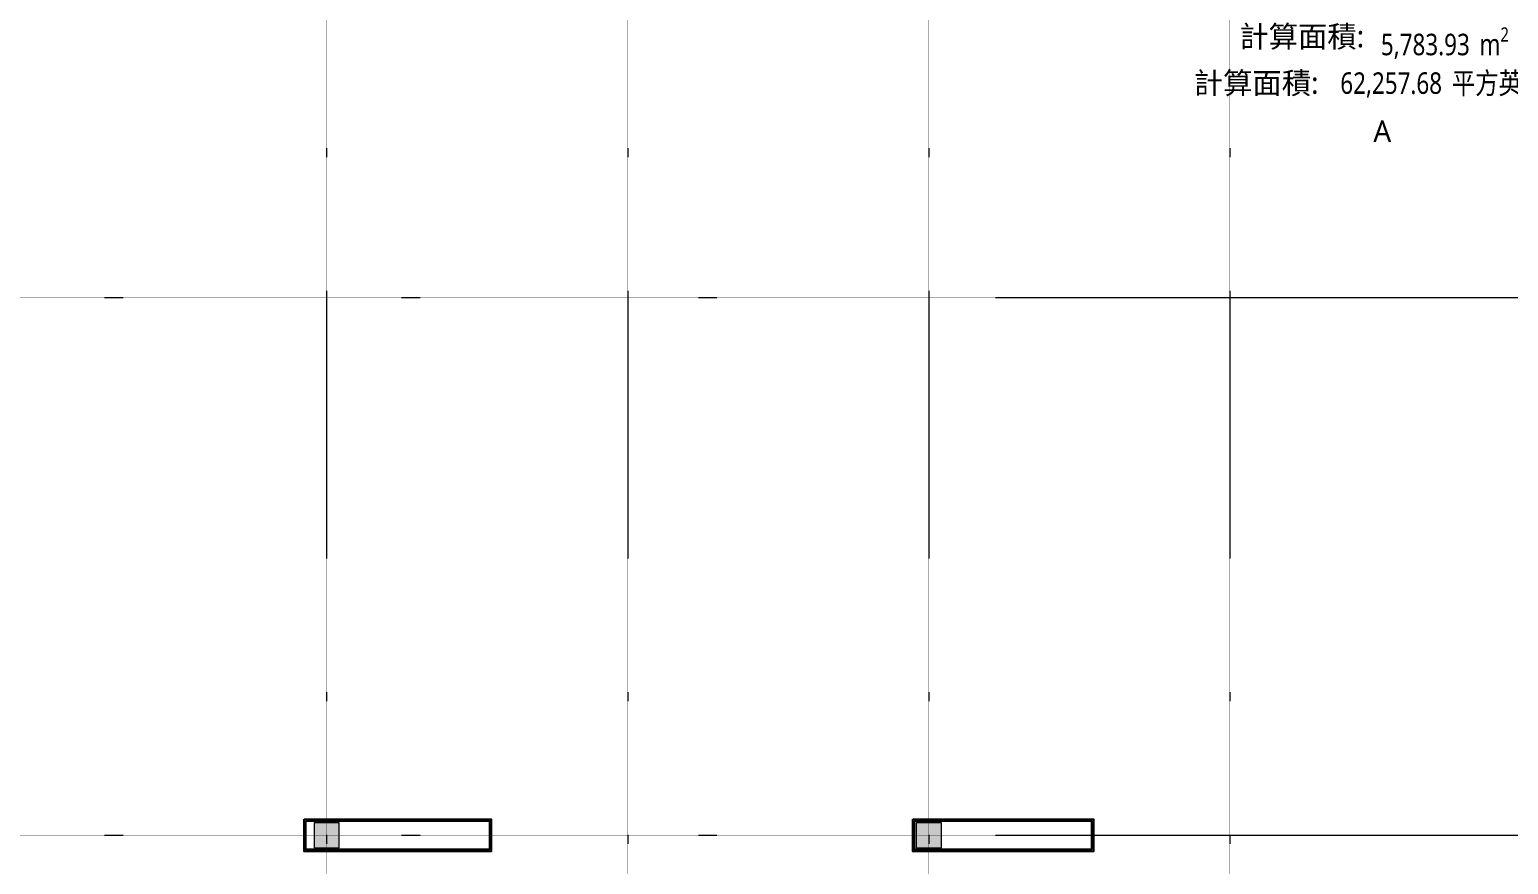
# Model space of a CAD drawing. Extents: x -32000 to 290600, y -29000 to 131250.
# Drawn here: x 184915 to 226167, y 29187 to 52470 of the extents above; entities that cross this region are included whole.
import ezdxf
from ezdxf.enums import TextEntityAlignment as Align

# ---------------------------------------------------------------- set-up
doc = ezdxf.new("R2010")
doc.units = 0
doc.header["$LTSCALE"] = 10
doc.linetypes.add('H12PL3$0$JJP_三點線', pattern=[0.9, 0.3, -0.15, 0, -0.15, 0, -0.15, 0, -0.15])
doc.linetypes.add('XFM7P30ICA$0$H12PL3$0$JJP_三點線', pattern=[0.9, 0.3, -0.15, 0, -0.15, 0, -0.15, 0, -0.15])
for name, color, linetype in [('H12PL3$0$A-ZONE', 252, 'Continuous'), ('H12PL3$0$S-COL', 252, 'Continuous'), ('H12PL3$0$S-GRID', 252, 'Continuous'), ('XFDP30$0$A-W-P1S (50K)', 2, 'Continuous'), ('XFM7P30ICA$0$H12PL3$0$Hattch', 252, 'Continuous'), ('XFM7P30ICA$0$H12PL3$0$S-COL', 252, 'Continuous'), ('XFM7P30ICA$0$H12PL3$0$S-GRID', 252, 'Continuous'), ('XFM7P30ICA$0$XFDP30$0$A-W-P1S (50K)', 2, 'Continuous')]:
    doc.layers.add(name, color=color, linetype=linetype)
doc.styles.add('H12PL3$0$Standard', font='', dxfattribs={"width": 0.8})
doc.styles.get('H12PL3$0$Standard').set_extended_font_data('Microsoft JhengHei')

# ---------------------------------------------------------------- blocks, each defined once
blk = doc.blocks.new('XFDP30')
at = {"layer": 'XFDP30$0$A-W-P1S (50K)'}
for points in [[(192575, 30450), (197790, 30450), (197790, 29550), (192575, 29550)], [(192625, 30400), (197740, 30400), (197740, 29600), (192625, 29600)], [(209550, 30450), (214590, 30450), (214590, 29550), (209550, 29550)], [(209600, 30400), (214540, 30400), (214540, 29600), (209600, 29600)]]:
    blk.add_lwpolyline(points, close=True, dxfattribs=at)
blk = doc.blocks.new('H12PL3')
at = {"layer": 'H12PL3$0$S-COL', "lineweight": 0, "flags": 128}
for points in [[(192850, 29650), (193550, 29650), (193550, 30350), (192850, 30350)], [(209650, 29650), (210350, 29650), (210350, 30350), (209650, 30350)]]:
    blk.add_lwpolyline(points, close=True, dxfattribs=at)
at = {"layer": 'H12PL3$0$S-GRID', "linetype": 'H12PL3$0$JJP_三點線', "lineweight": 0}
for p, q in [((193200, 128250), (193200, -28000)), ((201600, 128250), (201600, -28000)), ((210000, 128250), (210000, -28000)), ((218400, 128250), (218400, -28000)), ((-29000, 45000), (289600, 45000)), ((-29000, 30000), (289600, 30000))]:
    blk.add_line(p, q, dxfattribs=at)
blk.add_blockref('XFDP30', (0, 0))
at = {"layer": 'H12PL3$0$A-ZONE', "style": 'H12PL3$0$Standard'}
for s, p in [('計算面積: ', (220504.11, 52576.49)), ('計算面積: ', (219231.25, 51279.2)), ('A', (222648.33, 49935.02))]:
    blk.add_text(s, height=600, dxfattribs=at).set_placement(p, align=Align.TOP_CENTER)
at = {"layer": 'H12PL3$0$A-ZONE', "lineweight": 0, "char_height": 600, "attachment_point": 2, "style": 'H12PL3$0$Standard'}
for s, insert in [('\\A1;\\pt0,1320;5,783.93{\\H0.66x;\\S^  ;} m{\\H0.66x;\\S2^  ;}', (224394.5, 52529.62)), ('\\A1;\\pt0,1320;62,257.68{\\H0.66x;\\S^  ;} 平方英尺{\\H0.66x;\\S^  ;}', (224394.5, 51276.92))]:
    blk.add_mtext(s, dxfattribs=dict(at, insert=insert))
blk = doc.blocks.new('XFM7P30ICA$0$XFDP30')
at = {"layer": 'XFM7P30ICA$0$XFDP30$0$A-W-P1S (50K)'}
for points in [[(192575, 30450), (197790, 30450), (197790, 29550), (192575, 29550)], [(192625, 30400), (197740, 30400), (197740, 29600), (192625, 29600)], [(209550, 30450), (214590, 30450), (214590, 29550), (209550, 29550)], [(209600, 30400), (214540, 30400), (214540, 29600), (209600, 29600)]]:
    blk.add_lwpolyline(points, close=True, dxfattribs=at)
blk = doc.blocks.new('XFM7P30ICA$0$H12PL3')
at = {"layer": 'XFM7P30ICA$0$H12PL3$0$Hattch', "linetype": 'Continuous', "lineweight": 0}
for points in [[(192850, 29650), (193550, 29650), (193550, 30350), (192850, 30350)], [(209650, 29650), (210350, 29650), (210350, 30350), (209650, 30350)]]:
    blk.add_hatch(color=256, dxfattribs=at).paths.add_polyline_path(points)
at = {"layer": 'XFM7P30ICA$0$H12PL3$0$S-COL', "lineweight": 0, "flags": 128}
for points in [[(192850, 29650), (193550, 29650), (193550, 30350), (192850, 30350)], [(209650, 29650), (210350, 29650), (210350, 30350), (209650, 30350)]]:
    blk.add_lwpolyline(points, close=True, dxfattribs=at)
at = {"layer": 'XFM7P30ICA$0$H12PL3$0$S-GRID', "linetype": 'XFM7P30ICA$0$H12PL3$0$JJP_三點線', "lineweight": 0}
for p, q in [((193200, 128250), (193200, -28000)), ((201600, 128250), (201600, -28000)), ((210000, 128250), (210000, -28000)), ((218400, 128250), (218400, -28000)), ((-29000, 45000), (289600, 45000)), ((-29000, 30000), (289600, 30000))]:
    blk.add_line(p, q, dxfattribs=at)
blk.add_blockref('XFM7P30ICA$0$XFDP30', (0, 0))
blk = doc.blocks.new('XFM7P30ICA')
for name in ['XFM7P30ICA$0$H12PL3', 'XFM7P30ICA$0$XFDP30']:
    blk.add_blockref(name, (0, 0))

msp = doc.modelspace()

# ---------------------------------------------------------------- block references
for name in ['H12PL3', 'XFM7P30ICA']:
    msp.add_blockref(name, (0, 0))

doc.saveas('drawing.dxf')
